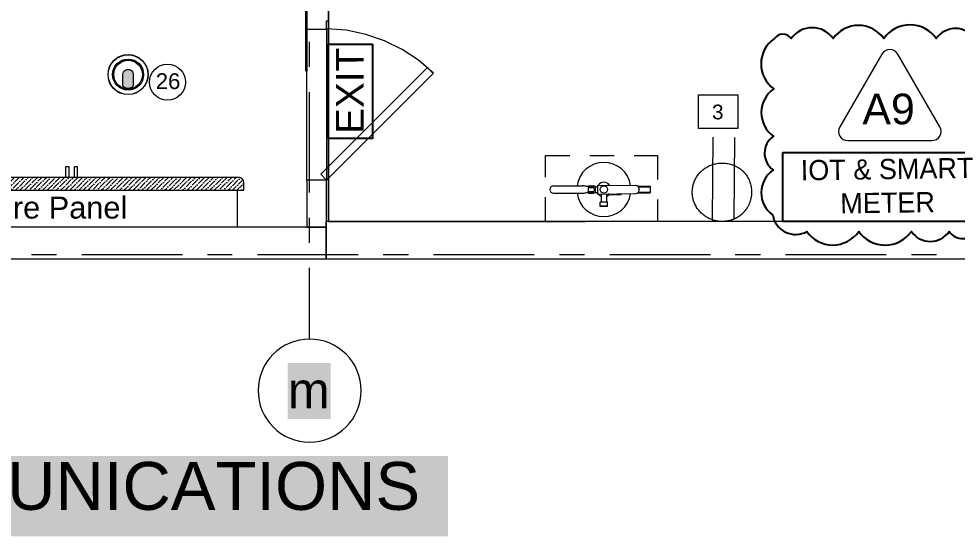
# Model space of a CAD drawing. Header units: inches. Extents: x 0.9 to 36.3, y 0.7 to 23.3.
# Drawn here: x 8.784 to 13.445, y 14.03 to 16.602 of the extents above; entities that cross this region are included whole.
import ezdxf

# ---------------------------------------------------------------- set-up
doc = ezdxf.new("R2010")
doc.units = ezdxf.units.IN
doc.linetypes.add('ACAD_ISO02W100', pattern=[15, 12, -3])
doc.linetypes.add('CENTER', pattern=[50.8, 31.75, -6.35, 6.35, -6.35])
doc.layers.get('0').update_dxf_attribs({"color": 1})
for name, color, linetype, lineweight in [('CCTV', 38, 'Continuous', 0), ('Fire Extinguisher', 12, 'Continuous', 15), ('Numbering CCTV', 38, 'Continuous', 0), ('Numbering Panels', 250, 'Continuous', 0), ('Numbering receptecles', 170, 'Continuous', 15), ('Receptacles', 170, 'Continuous', 15)]:
    doc.layers.add(name, color=color, linetype=linetype, lineweight=lineweight)
for name, color, linetype in [('Clouds', 250, 'Continuous'), ('EXIT', 10, 'Continuous'), ('PDF_Text', 7, 'Continuous')]:
    doc.layers.add(name, color=color, linetype=linetype)
for name, color, linetype, lineweight, true_color in [('Doors', 7, 'Continuous', 5, 0xf2db9c), ('PDF_Geometry', 7, 'Continuous', 9, 0x777777), ('Security Panel', 7, 'Continuous', 5, 0x9a9c7f)]:
    doc.layers.add(name, color=color, linetype=linetype, lineweight=lineweight, true_color=true_color)
doc.layers.add('IOT', color=7, linetype='Continuous', true_color=0x462a61)
doc.layers.add('PDF_Solid Fills', color=7, linetype='Continuous', true_color=0xffffff)
doc.styles.add('PDF Arial', font='arial.ttf')
doc.styles.get("Standard").update_dxf_attribs({"font": 'arial.ttf'})

# ---------------------------------------------------------------- blocks, each defined once
blk = doc.blocks.new('HD60-TOP')
at = {"lineweight": 0}
for p, q in [((-1.29, 2.24), (-1.29, 2.23)), ((2.58, 0), (2.57, 0)), ((-1.29, -2.24), (-1.29, -2.23))]:
    blk.add_line(p, q, dxfattribs=at)
at = {"lineweight": 0, "flags": 128}
for points in [[(-1.24, 2.27), (-1.23, 2.26, 0.011482), (-1.34, 2.2), (-1.34, 2.21, -0.005759)], [(0.67, 0), (0.67, -1.3, -0.281624), (0.46, -1.65, -0.240543), (-0.46, -1.65, -0.281624), (-0.67, -1.3), (-0.67, 0, -1.000121)], [(2.58, -0.06), (2.57, -0.06, 0.011482), (2.57, 0.06), (2.58, 0.06, -0.005759)], [(-1.34, -2.21), (-1.34, -2.2, 0.011482), (-1.23, -2.26), (-1.24, -2.27, -0.005759)]]:
    blk.add_lwpolyline(points, format="xyb", close=True, dxfattribs=at)
at = {"lineweight": 0}
for radius in [2.57, 2.54, 1.99, 1.97]:
    blk.add_circle((0, 0), radius, dxfattribs=at)
blk.add_circle((0, 0), 1.84)
blk = doc.blocks.new('Fire Extinguisher_top_dwgmodels.com')
at = {"color": 0}
for p, q in [((-111.7, 8), (-47, 8)), ((-34.9, 6.6), (-37.6, 6.6)), ((-34.9, 8), (-34.9, -8)), ((-34.9, 8), (-23.5, 8)), ((-34.9, 4.6), (-23.2, 4.6)), ((-34.8, 5.7), (-23.2, 5.7)), ((-18.9, 6.3), (-18.9, -6.3)), ((-18.9, 6.3), (-13.5, 6.3)), ((-13.5, -10), (-13.5, 10)), ((-13.5, 10), (70.6, 8.9)), ((10.3, 9.7), (10.3, 11.5)), ((10.7, 9.7), (10.7, 11.5)), ((75, 7.5), (102.5, 7.5)), ((76.7, 5.9), (102.5, 5.9)), ((78.5, 0.9), (78.5, -0.9)), ((102.5, 7.5), (102.5, -7.5)), ((-111.7, -8), (-47, -8)), ((-34.9, -6.6), (-37.6, -6.6)), ((-34.9, -4.6), (-23.2, -4.6)), ((-34.9, -8), (-23.5, -8)), ((-34.8, -5.7), (-23.2, -5.7)), ((-18.9, -6.3), (-13.5, -6.3)), ((-13.5, -10), (70.6, -8.9)), ((-6, -9.9), (-6, -28.4)), ((6, -9.7), (6, -28.4)), ((10.3, -9.7), (10.3, -9.7)), ((10.7, -9.9), (10.7, -9.7)), ((10.8, -10.2), (11, -9.9)), ((10.9, -10.4), (38.5, -10.4)), ((10.9, -11.2), (38.5, -11.2)), ((75, -7.5), (102.5, -7.5)), ((76.7, -5.9), (102.5, -5.9)), ((-8, -38), (-8, -28.4)), ((8, -28.4), (-8, -28.4)), ((-8, -36.1), (8, -36.1)), ((8, -38), (-8, -38)), ((8, -38), (8, -28.4))]:
    blk.add_line(p, q, dxfattribs=at)
blk.add_circle((0, 0), 8, dxfattribs=at)
for centre, radius, start, end in [((0, 0), 60, 8.6363, 172.3377), ((-111.7, 0), 8, 90, 270), ((-48.9, -37), 45.1, 75.4552, 87.5164), ((-23.6, 0.6), 7.45, 50.2127, 88.8117), ((-23.3, 7.7), 1.98, 271.9881, 358.9526), ((-25.5, 0), 5.13, 297.4534, 62.5466), ((0, 0), 16, 147.6298, 156.9032), ((0, 0), 16, 37.0611, 141.3809), ((10.5, 11.5), 0.177, 14.0852, 165.9148), ((70.5, 0.9), 8, 0, 89.221), ((0, 0), 60, 187.6623, 351.3637), ((-48.9, 37), 45.1, 272.4836, 284.5448), ((-23.6, -0.6), 7.45, 271.1883, 309.7873), ((-23.3, -7.7), 1.98, 1.0474, 88.0119), ((0, 0), 16, 203.0968, 212.3702), ((0, 0), 16, 218.6191, 247.9757), ((-11.2, -9.9), 0.819, 184.1848, 357.3731), ((0, 0), 16, 292.0243, 310.0558), ((10.5, -11), 1.25, 101.8101, 350.1732), ((10.5, -11), 0.907, 90, 346.3844), ((10.2, -9.7), 0.107, 282.2941, 2.9308), ((10.4, -9.9), 0.229, 277.2272, 346.9737), ((11.1, -10.8), 0.447, 116.5651, 243.4349), ((0, 0), 16, 312.0013, 315.4535), ((10.5, -11), 0.907, 40.2976, 70.7774), ((10.5, -11), 1.25, 27.9629, 66.6982), ((0, 0), 16, 319.3461, 322.9389), ((38.3, -10.8), 0.447, 296.5651, 63.4349), ((70.5, -0.9), 8, 270.779, 0)]:
    blk.add_arc(centre, radius, start, end, dxfattribs=at)

msp = doc.modelspace()

# ---------------------------------------------------------------- hatches: boundary and pattern name
at = {"layer": 'CCTV', "linetype": 'ByBlock', "ltscale": 0.001, "transparency": 33554559}
msp.add_hatch(color=256, dxfattribs=at).paths.add_polyline_path([(9.3528, 16.3243, 1), (9.3009, 16.3243), (9.3009, 16.2738, 0.28161), (9.3092, 16.2602, 0.240543), (9.3445, 16.2602, 0.28161), (9.3528, 16.2738)])
at = {"layer": 'Security Panel', "ltscale": 6, "transparency": 33554559}
h = msp.add_hatch(dxfattribs=at)
h.set_pattern_fill('ANSI36', color=256, scale=0.005)
h.paths.add_polyline_path([(9.9013, 15.7891, 0.359329), (9.8806, 15.8134), (8.2127, 15.8134, 0.368033), (8.1921, 15.7884), (8.192, 15.7492), (9.9013, 15.7492)])

# ---------------------------------------------------------------- linework, layer by layer
at = {"layer": 'Clouds', "linetype": 'Continuous'}
msp.add_lwpolyline([(12.5368, 16.5034, 0.520567), (12.5345, 16.2541, 0.520567), (12.5324, 16.018, 0.520567), (12.5308, 15.8502, 0.520567), (12.5288, 15.6262, 0.520567), (12.6985, 15.5444, 0.520567), (12.956, 15.5444, 0.520567), (13.2176, 15.5444, 0.520567), (13.4053, 15.5444, 0.520567), (13.541, 15.5444, 0.520567), (13.615, 15.6265, 0.520567), (13.6173, 15.8707, 0.520567), (13.6196, 16.122, 0.520567), (13.6219, 16.3789, 0.520567), (13.5336, 16.5034, 0.520567), (13.341, 16.5034, 0.520567), (13.0806, 16.5034, 0.520567), (12.8286, 16.5034, 0.520567), (12.6209, 16.5034, 0.520567)], format="xyb", close=True, dxfattribs=at)
at = {"layer": 'Clouds', "linetype": 'ByBlock', "lineweight": 0}
msp.add_lwpolyline([(13.0714, 16.4261), (12.8623, 16.064, 0.57735), (12.9014, 15.9963), (13.3196, 15.9963, 0.57735), (13.3586, 16.064), (13.1496, 16.4261, 0.57735)], format="xyb", close=True, dxfattribs=at)
at = {"layer": 'Doors', "linetype": 'ByBlock'}
msp.add_lwpolyline([(10.8446, 16.331), (10.7696, 16.396), (10.6879, 16.4493), (10.6012, 16.4927), (10.5079, 16.5243), (10.4112, 16.5443), (10.3129, 16.551)], dxfattribs=at)
msp.add_lwpolyline([(10.8146, 16.3593), (10.8429, 16.3293), (10.3129, 15.7994), (10.2846, 15.8294)], close=True, dxfattribs=at)
at = {"layer": 'EXIT', "linetype": 'ByBlock', "ltscale": 0.001}
msp.add_lwpolyline([(10.5402, 16.4758), (10.5402, 16.0062), (10.3229, 16.0065), (10.3229, 16.4761)], close=True, dxfattribs=at)
at = {"layer": 'Fire Extinguisher', "linetype": 'ACAD_ISO02W100', "ltscale": 0.01}
msp.add_lwpolyline([(11.4004, 15.9229), (11.957, 15.9229), (11.957, 15.5944), (11.4004, 15.5944)], close=True, dxfattribs=at)
at = {"layer": 'IOT', "linetype": 'Continuous', "ltscale": 6}
msp.add_lwpolyline([(12.5795, 15.9366), (13.5993, 15.9366), (13.5993, 15.5944), (12.5795, 15.5944)], close=True, dxfattribs=at)
at = {"layer": 'Numbering CCTV', "linetype": 'ByBlock', "ltscale": 0.001}
msp.add_circle((9.5224, 16.2868), 0.0895, dxfattribs=at)
at = {"layer": 'Numbering receptecles', "linetype": 'ByBlock', "ltscale": 0.001}
msp.add_lwpolyline([(12.1595, 16.224), (12.3555, 16.224), (12.3555, 16.0567), (12.1595, 16.0567)], close=True, dxfattribs=at)
at = {"layer": 'PDF_Geometry', "linetype": 'ByBlock'}
for p, q in [((10.2146, 20.9091), (10.2146, 16.591)), ((10.3229, 16.591), (10.3229, 20.9091)), ((10.3229, 19.0659), (10.3229, 15.5944)), ((10.2146, 16.591), (10.2146, 16.5493)), ((10.2146, 16.5493), (10.3129, 16.5493)), ((10.3129, 16.5493), (10.3129, 16.591)), ((10.3129, 16.591), (10.3229, 16.591)), ((14.3394, 15.5944), (10.3096, 15.5944)), ((10.3096, 15.5944), (10.3096, 15.4094)), ((10.3229, 15.5944), (11.5979, 15.5944)), ((10.3096, 15.4094), (14.2978, 15.4094))]:
    msp.add_line(p, q, dxfattribs=at)
for points in [[(10.2146, 20.9091), (10.2146, 16.341), (10.2113, 16.341), (10.2113, 20.9091), (10.2113, 16.341)], [(10.2129, 16.341), (10.2113, 16.341), (10.2096, 16.341), (10.2096, 16.9776), (10.2096, 17.226)], [(10.3229, 15.5944), (10.3229, 16.591)], [(10.2279, 16.3627), (10.2279, 16.4877)], [(10.2279, 15.7377), (10.2279, 16.2377)], [(10.2279, 15.4877), (10.2279, 15.6127)], [(8.8463, 15.431), (8.9713, 15.431)], [(9.0963, 15.431), (9.5963, 15.431)], [(9.7213, 15.431), (9.8446, 15.431)], [(9.9696, 15.431), (10.4696, 15.431)], [(10.5946, 15.431), (10.7196, 15.431)], [(10.8446, 15.431), (11.3445, 15.431)], [(11.4695, 15.431), (11.5945, 15.431)], [(11.7195, 15.431), (12.2195, 15.431)], [(12.3428, 15.431), (12.4678, 15.431)], [(12.5928, 15.431), (13.0928, 15.431)], [(13.2178, 15.431), (13.3428, 15.431)], [(10.2279, 15.0077), (10.2279, 15.3644)]]:
    msp.add_lwpolyline(points, dxfattribs=at)
for points in [[(10.2146, 16.5493), (10.3129, 16.5493), (10.3129, 15.7994), (10.2146, 15.7994)], [(10.2146, 15.7994), (10.2146, 15.566), (10.3129, 15.566), (10.3129, 15.7994)], [(8.223, 15.4094), (10.3129, 15.4094), (10.3129, 15.566), (8.223, 15.566)]]:
    msp.add_lwpolyline(points, close=True, dxfattribs=at)
msp.add_lwpolyline([(10.2279, 15.0094, 0.416667), (9.9729, 14.7544, 0.415306), (10.2279, 14.4977, 0.413961), (10.4846, 14.7544, 0.415306)], format="xyb", close=True, dxfattribs=at)
at = {"layer": 'PDF_Solid Fills', "linetype": 'ByBlock', "transparency": 33554559}
for points in [[(10.1196, 14.6127), (10.3329, 14.6127), (10.1196, 14.8911), (10.3329, 14.8911)], [(5.8968, 14.03), (10.916, 14.03), (5.8968, 14.4288), (10.916, 14.4288)]]:
    msp.add_solid(points, dxfattribs=at)
at = {"layer": 'PDF_Solid Fills', "color": 7, "linetype": 'ByBlock', "transparency": 33554559}
msp.add_solid([(3.1349, 14.0994), (10.8862, 14.0994), (3.1349, 14.1228), (10.8862, 14.1228)], dxfattribs=at)
at = {"layer": 'Receptacles', "linetype": 'ByBlock'}
for points in [[(12.2312, 16.0134), (12.2274, 15.6032)], [(12.339, 16.0124), (12.3352, 15.6056)]]:
    msp.add_lwpolyline(points, dxfattribs=at)
msp.add_rational_spline([(12.277, 15.5944), (12.3161, 15.5938), (12.3524, 15.6082), (12.3803, 15.6356), (12.4081, 15.663), (12.4233, 15.699), (12.4235, 15.7381), (12.4242, 15.8209), (12.3627, 15.8837), (12.2798, 15.8845), (12.1969, 15.8853), (12.13, 15.8237), (12.1292, 15.7408), (12.1284, 15.6621), (12.1941, 15.5951), (12.277, 15.5944)], [1, 0.948448710105, 0.948448710105, 1, 0.948448710105, 0.948448710105, 1, 1, 1, 1, 1, 1, 1, 1, 1, 1], degree=3, knots=[0, 0, 0, 0, 0.79168, 0.79168, 0.79168, 1.583359, 1.583359, 1.583359, 2.583359, 2.583359, 2.583359, 3.583359, 3.583359, 3.583359, 4.583359, 4.583359, 4.583359, 4.583359], dxfattribs=at)
at = {"layer": 'Security Panel', "linetype": 'CENTER', "ltscale": 0.01}
for points in [[(9.0326, 15.8134), (9.0181, 15.8134), (9.0181, 15.8681), (9.0326, 15.8681)], [(9.0744, 15.8134), (9.0599, 15.8134), (9.0599, 15.8681), (9.0744, 15.8681)]]:
    msp.add_lwpolyline(points, close=True, dxfattribs=at)
at = {"layer": 'Security Panel', "linetype": 'ByBlock', "ltscale": 0.001}
msp.add_lwpolyline([(9.9013, 15.7884, 0.368033), (9.8806, 15.8134), (8.2127, 15.8134, 0.368033), (8.1921, 15.7884), (8.1921, 15.7891)], format="xyb", dxfattribs=at)
msp.add_lwpolyline([(8.1921, 15.7884), (8.192, 15.7492), (9.9013, 15.7492), (9.9013, 15.7891)], dxfattribs=at)
msp.add_lwpolyline([(8.224, 15.566), (8.224, 15.7492), (9.8693, 15.7492), (9.8693, 15.566)], close=True, dxfattribs=at)

# ---------------------------------------------------------------- block references
at = {"layer": 'CCTV', "linetype": 'ByBlock', "xscale": 0.03878571050914428, "yscale": 0.03878571050914428, "zscale": 0.03878571050914428}
msp.add_blockref('HD60-TOP', (9.3268, 16.3243), dxfattribs=at)
at = {"layer": 'Fire Extinguisher', "xscale": 0.002240823700069408, "yscale": 0.002240823700069408, "zscale": 0.002240823700069408}
msp.add_blockref('Fire Extinguisher_top_dwgmodels.com', (11.6899, 15.7532), dxfattribs=at)

# ---------------------------------------------------------------- texts
at = {"layer": 'Clouds', "transparency": 33554687}
msp.add_text('A9', height=0.15247, dxfattribs=at).set_placement((12.9741, 16.0773))
at = {"layer": 'EXIT', "linetype": 'ACAD_ISO02W100', "ltscale": 0.01}
msp.add_text('EXIT', height=0.13758, rotation=90.1366, dxfattribs=at).set_placement((10.4977, 16.03))
at = {"layer": 'IOT', "linetype": 'CENTER', "ltscale": 0.01, "insert": (12.5342, 15.897), "char_height": 0.100399, "attachment_point": 1, "rotation": 0.826}
msp.add_mtext_dynamic_manual_height_columns('\\pxqc;{\\Fgdt|c0;IOT & SMART\\PMETER}', width=1.123929, gutter_width=0.502, heights=[0], dxfattribs=at)
at = {"layer": 'Numbering CCTV', "linetype": 'ByBlock', "ltscale": 0.001}
msp.add_text('26', height=0.07854, dxfattribs=at).set_placement((9.4642, 16.2523))
at = {"layer": 'Numbering Panels', "linetype": 'ByBlock', "ltscale": 0.001}
msp.add_text('Fire Panel', height=0.10923, dxfattribs=at).set_placement((8.6275, 15.6088))
at = {"layer": 'Numbering receptecles', "linetype": 'ByBlock', "ltscale": 0.001}
msp.add_text('3', height=0.0733, dxfattribs=at).set_placement((12.2274, 16.1019))
at = {"layer": 'PDF_Text', "color": 8, "linetype": 'ByBlock', "true_color": 0x777777, "insert": (10.12, 14.7555), "char_height": 0.1787, "attachment_point": 4, "style": 'PDF Arial'}
msp.add_mtext('m', dxfattribs=at)
at = {"layer": 'PDF_Text', "linetype": 'ByBlock', "insert": (3.885, 14.2784), "char_height": 0.238113, "attachment_point": 4, "style": 'PDF Arial'}
msp.add_mtext('MEZZANINE -POWER & COMMUNICATIONS', dxfattribs=at)

doc.saveas('drawing.dxf')
